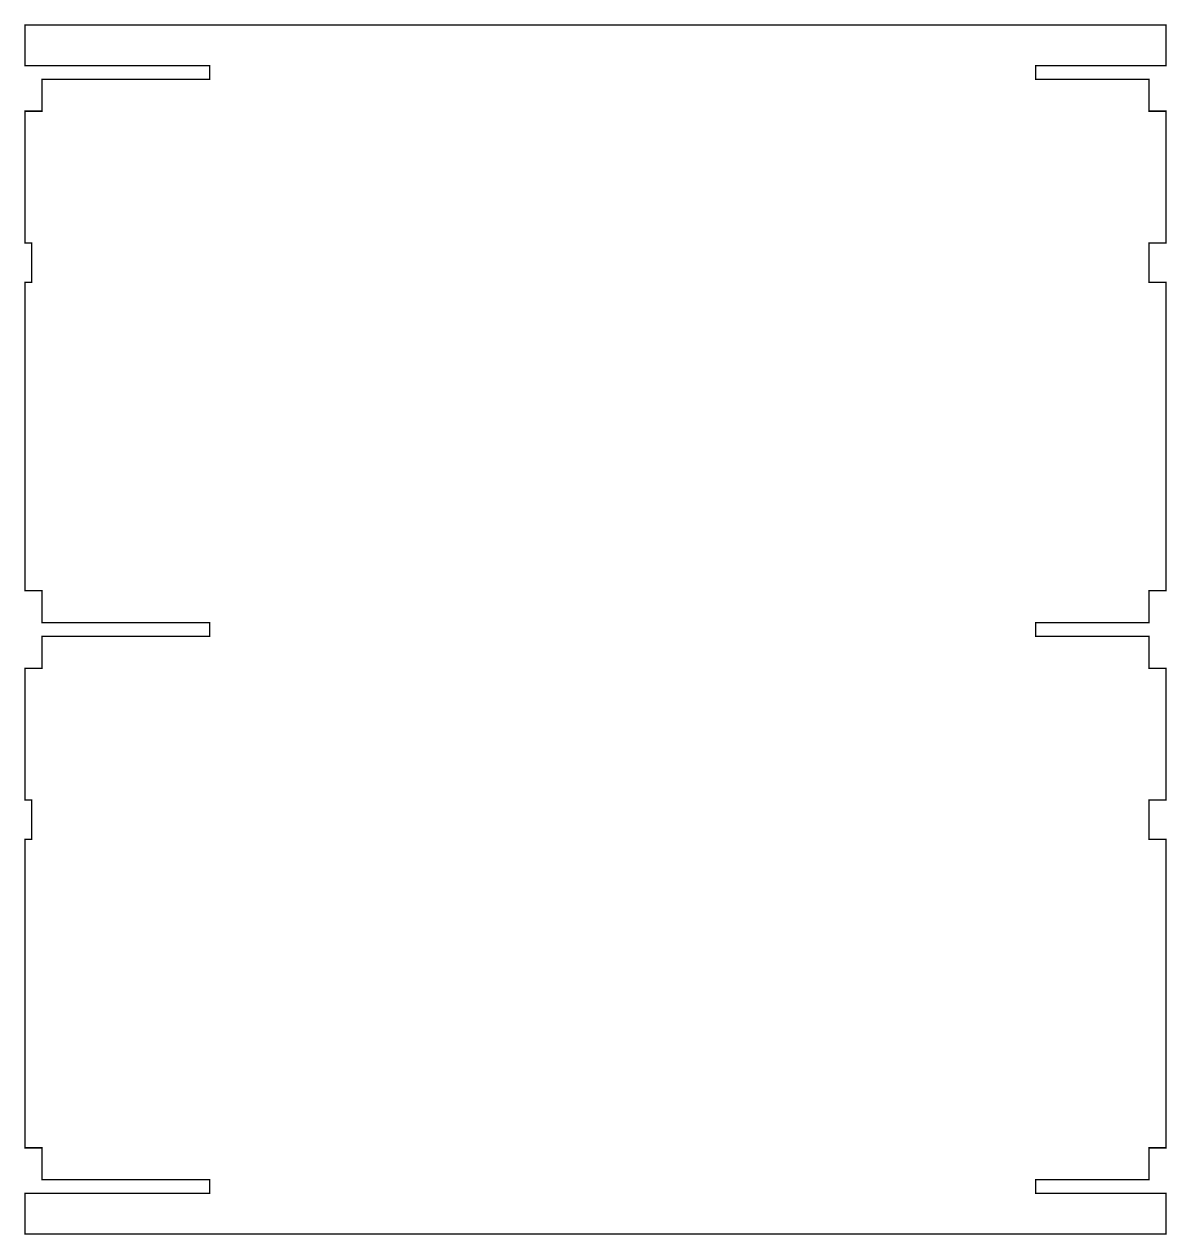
# Model space of a CAD drawing. Extents: x 0 to 168, y 0 to 178.
import ezdxf

# ---------------------------------------------------------------- set-up
doc = ezdxf.new("R2010")
doc.units = 0
doc.layers.add('038681-1ROU1_GBR', color=15, linetype='CONTINUOUS')

msp = doc.modelspace()

# ---------------------------------------------------------------- linework, layer by layer
at = {"layer": '038681-1ROU1_GBR', "const_width": 0.2}
msp.add_lwpolyline([(167.999994, 178), (167.999994, 172.000012), (148.786012, 172.000012), (148.786012, 169.99999), (165.5, 169.99999), (165.5, 165.3), (167.999994, 165.3), (167.999994, 145.899988), (165.5, 145.899988), (165.5, 140.1), (167.999994, 140.1), (167.999994, 94.699988), (165.5, 94.699988), (165.5, 89.999998), (148.786012, 89.999998), (148.786012, 88.000002), (165.5, 88.000002), (165.5, 83.300012), (167.999994, 83.300012), (167.999994, 63.9), (165.5, 63.9), (165.5, 58.10001), (167.999994, 58.10001), (167.999994, 12.7), (165.5, 12.7), (165.5, 8.00001), (148.786012, 8.00001), (148.786012, 5.999988), (167.999994, 5.999988), (167.999994, 0), (0, 0), (0, 5.999988), (27.213992, 5.999988), (27.213992, 8.00001), (2.499996, 8.00001), (2.499996, 12.7), (0, 12.7), (0, 58.10001), (0.999998, 58.10001), (0.999998, 63.9), (0, 63.9), (0, 83.300012), (2.499996, 83.300012), (2.499996, 88.000002), (27.213992, 88.000002), (27.213992, 89.999998), (2.499996, 89.999998), (2.499996, 94.699988), (0, 94.699988), (0, 140.1), (0.999998, 140.1), (0.999998, 145.899988), (0, 145.899988), (0, 165.3), (2.499996, 165.3), (2.499996, 169.99999), (27.213992, 169.99999), (27.213992, 172.000012), (0, 172.000012), (0, 178), (167.999994, 178)], dxfattribs=at)

doc.saveas('drawing.dxf')
